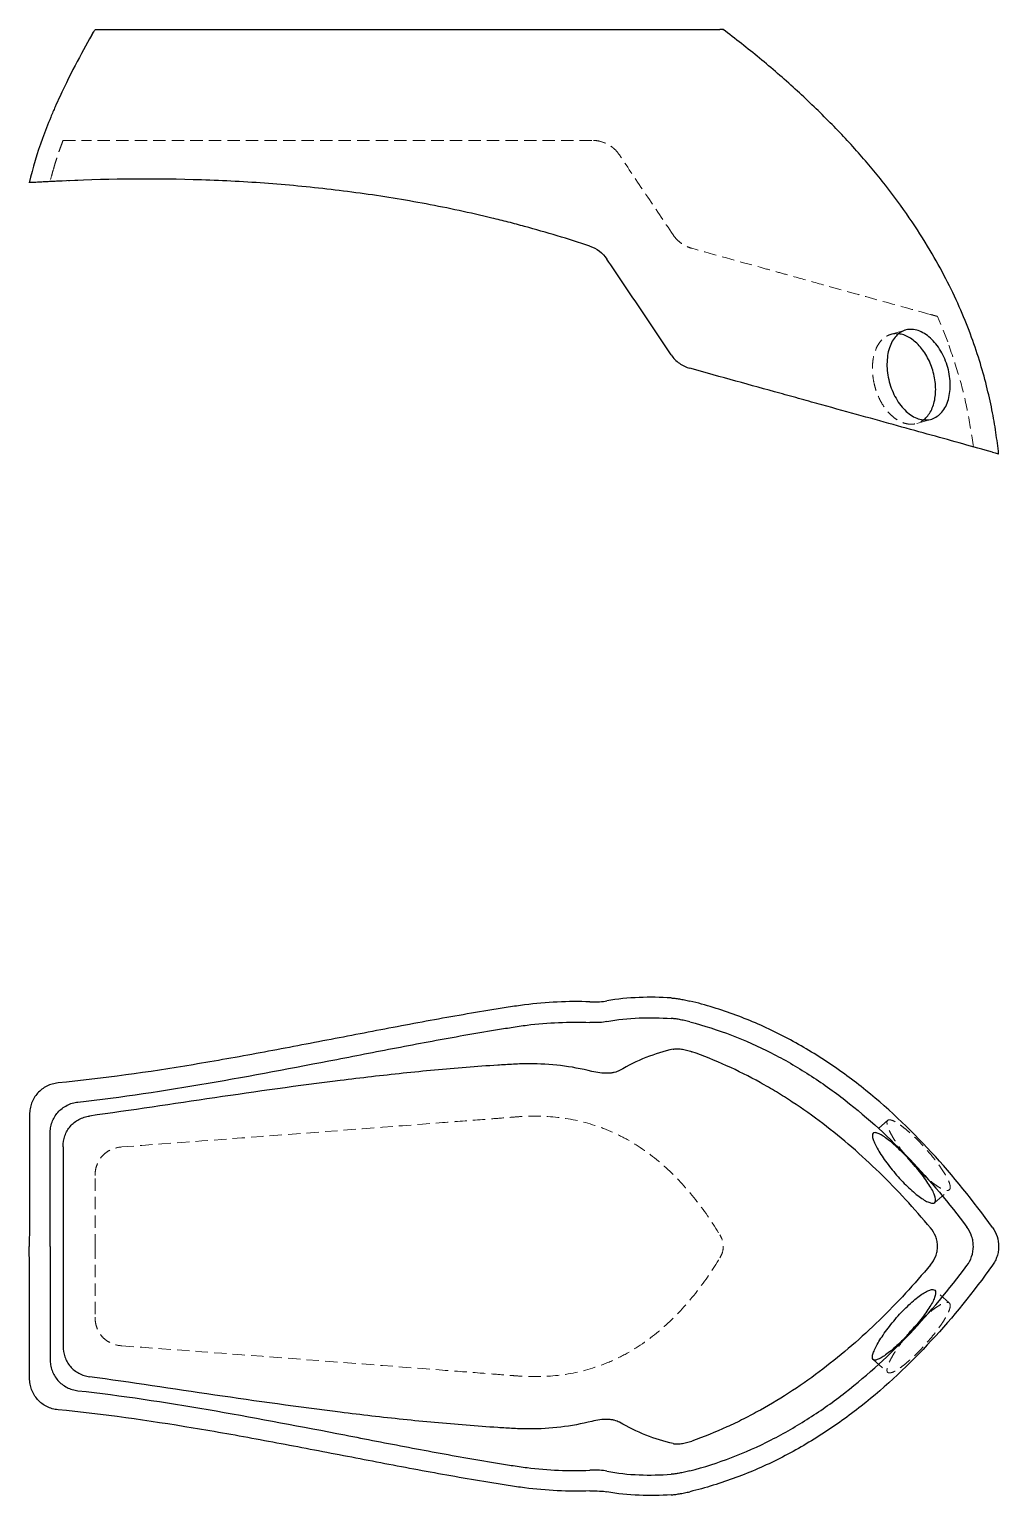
# Model space of a CAD drawing. Header units: millimetres. Extents: x 33 to 247, y 31 to 182.
# Drawn here: x 33.2 to 132.8, y 31.4 to 182.1 of the extents above; entities that cross this region are included whole.
import ezdxf

# ---------------------------------------------------------------- set-up
doc = ezdxf.new("R2010")
doc.units = ezdxf.units.MM
doc.linetypes.add('HIDDEN', pattern=[1.905, 1.27, -0.635])

msp = doc.modelspace()

# ---------------------------------------------------------------- linework, layer by layer
at = {"color": 7, "linetype": 'Continuous', "lineweight": 25}
for p, q in [((39.56, 181.47), (39.77, 181.85)), ((35.29, 57), (35.29, 68.59)), ((36.63, 67.25), (36.63, 46.75)), ((35.29, 57), (35.29, 45.41))]:
    msp.add_line(p, q, dxfattribs=at)
at = {"color": 7, "linetype": 'HIDDEN', "lineweight": 18}
for p, q in [((90.76, 159.83), (90.76, 159.83)), ((127.53, 150), (126.47, 152.6)), ((123.18, 151.19), (121.69, 150.75)), ((124.35, 141.6), (125.85, 142.03)), ((121.38, 69.96), (119.88, 68.63)), ((126.2, 61.5), (127.7, 62.82)), ((127.7, 51.18), (126.2, 52.5)), ((119.88, 45.37), (121.38, 44.04))]:
    msp.add_line(p, q, dxfattribs=at)
at = {"color": 7, "linetype": 'HIDDEN', "lineweight": 18, "flags": 128}
for points in [[(35.29, 166.46), (35.29, 166.46)], [(35.29, 166.46), (35.29, 166.46)], [(90.76, 159.83), (90.76, 159.83)], [(92.51, 158.5), (92.51, 158.5)], [(92.51, 158.5), (92.51, 158.5)], [(39.92, 57), (39.92, 61.07), (39.92, 64.27)], [(39.92, 57), (39.92, 52.93), (39.92, 49.73)]]:
    msp.add_lwpolyline(points, dxfattribs=at)
at = {"color": 7, "linetype": 'Continuous', "lineweight": 25}
for points, knots in [([(39.77, 181.84), (39.23, 180.92), (38.67, 179.92), (37.5, 177.71), (36.89, 176.5), (36.13, 174.84), (35.97, 174.5), (35.67, 173.8), (35.51, 173.44), (35.07, 172.36), (34.78, 171.63), (33.97, 169.39), (33.51, 167.87), (33.16, 166.34)], [0, 0, 0, 0, 0.25, 0.25, 0.5, 0.5, 0.5625, 0.5625, 0.625, 0.625, 0.75, 0.75, 1, 1, 1, 1]), ([(39.56, 181.47), (39.55, 181.46), (39.54, 181.44), (39.55, 181.45), (39.55, 181.45)], [0, 0, 0, 0, 0.578256, 1, 1, 1, 1]), ([(39.78, 181.86), (39.81, 181.9), (39.85, 181.98), (39.9, 182.06), (39.92, 182.1)], [0, 0, 0, 0, 0.531926, 1, 1, 1, 1]), ([(39.92, 182.1), (39.92, 182.1), (39.93, 182.1), (39.99, 182.1), (40.04, 182.1), (40.17, 182.1), (40.24, 182.1), (40.43, 182.1), (40.55, 182.1), (40.8, 182.1), (40.94, 182.1), (41.24, 182.1), (41.41, 182.1), (41.91, 182.1), (42.28, 182.1), (42.65, 182.1)], [0, 0, 0, 0, 0.125, 0.125, 0.25, 0.25, 0.375, 0.375, 0.5, 0.5, 0.625, 0.625, 0.75, 0.75, 1, 1, 1, 1]), ([(42.65, 182.1), (53.64, 182.1), (64.63, 182.1), (77, 182.1), (78.37, 182.1), (80.43, 182.1), (81.12, 182.1), (82.15, 182.1), (82.49, 182.1), (83.18, 182.1), (83.52, 182.1), (85.24, 182.1), (86.62, 182.1), (89.39, 182.1), (90.73, 182.1), (92.66, 182.1), (93.29, 182.1), (94.53, 182.1), (95.14, 182.1), (96.89, 182.1), (97.97, 182.1), (99.98, 182.1), (100.91, 182.1), (102.62, 182.1), (103.4, 182.1), (104.12, 182.1)], [0, 0, 0, 0, 0.5, 0.5, 0.5625, 0.5625, 0.59375, 0.59375, 0.609375, 0.609375, 0.625, 0.625, 0.6875, 0.6875, 0.75, 0.75, 0.78125, 0.78125, 0.8125, 0.8125, 0.875, 0.875, 0.9375, 0.9375, 1, 1, 1, 1]), ([(104.44, 182.1), (104.45, 182.1), (104.47, 182.1), (104.32, 182.1), (104.17, 182.1), (104.12, 182.1)], [0, 0, 0, 0, 0.232577, 0.79545, 1, 1, 1, 1]), ([(132.77, 138.46), (132.68, 139.19), (132.5, 140.71), (132.09, 143.05), (131.53, 145.52), (130.8, 148.13), (129.87, 150.84), (128.73, 153.65), (127.35, 156.53), (125.65, 159.59), (123.59, 162.82), (121.13, 166.17), (118.35, 169.49), (115.25, 172.79), (111.85, 176.03), (108.25, 179.16), (105.71, 181.14), (104.45, 182.11)], [0, 0, 0, 0, 0.04126, 0.085547, 0.132885, 0.183311, 0.236872, 0.293526, 0.353117, 0.415402, 0.489628, 0.567167, 0.648091, 0.732406, 0.82004, 0.91097, 1, 1, 1, 1]), ([(36.11, 166.5), (35.91, 166.49), (35.71, 166.48), (35.33, 166.46), (35.14, 166.45), (34.78, 166.43), (34.61, 166.42), (34.3, 166.41), (34.15, 166.4), (33.88, 166.38), (33.76, 166.38), (33.56, 166.37), (33.47, 166.36), (33.33, 166.35), (33.28, 166.35), (33.21, 166.35), (33.19, 166.35), (33.19, 166.35)], [0, 0, 0, 0, 0.125, 0.125, 0.25, 0.25, 0.375, 0.375, 0.5, 0.5, 0.625, 0.625, 0.75, 0.75, 0.875, 0.875, 1, 1, 1, 1]), ([(90.76, 159.83), (89.65, 160.2), (88.53, 160.55), (86.3, 161.22), (85.18, 161.54), (83.5, 162), (82.94, 162.15), (81.82, 162.44), (81.26, 162.58), (79.58, 162.98), (78.45, 163.24), (75.07, 163.96), (72.81, 164.39), (68.28, 165.12), (66.01, 165.43), (61.46, 165.95), (59.18, 166.16), (54.6, 166.48), (52.3, 166.59), (45.38, 166.78), (40.76, 166.73), (36.11, 166.5)], [0, 0, 0, 0, 0.0625, 0.0625, 0.125, 0.125, 0.15625, 0.15625, 0.1875, 0.1875, 0.25, 0.25, 0.375, 0.375, 0.5, 0.5, 0.625, 0.625, 0.75, 0.75, 1, 1, 1, 1]), ([(99.12, 148.65), (98.02, 150.3), (96.92, 151.94), (94.71, 155.22), (93.61, 156.86), (92.51, 158.5)], [0, 0, 0, 0, 0.5, 0.5, 1, 1, 1, 1]), ([(123.72, 151.27), (123.93, 151.27), (124.14, 151.24), (124.56, 151.13), (124.77, 151.04), (125.19, 150.81), (125.4, 150.67), (125.8, 150.34), (126, 150.14), (126.37, 149.72), (126.54, 149.49), (126.86, 148.98), (127.01, 148.71), (127.27, 148.16), (127.38, 147.87), (127.57, 147.27), (127.64, 146.97), (127.75, 146.36), (127.78, 146.05), (127.8, 145.45), (127.79, 145.16), (127.73, 144.59), (127.67, 144.32), (127.53, 143.81), (127.44, 143.57), (127.21, 143.13), (127.08, 142.94), (126.79, 142.6), (126.63, 142.45), (126.28, 142.21), (126.1, 142.11), (125.71, 141.99), (125.51, 141.96), (125.09, 141.95), (124.88, 141.98), (124.46, 142.09), (124.24, 142.17), (123.82, 142.4), (123.61, 142.54), (123.21, 142.88), (123.02, 143.07), (122.66, 143.5), (122.49, 143.73), (122.18, 144.24), (122.04, 144.51), (121.79, 145.07), (121.68, 145.36), (121.5, 145.96), (121.43, 146.26), (121.33, 146.88), (121.3, 147.18), (121.29, 147.78), (121.3, 148.08), (121.36, 148.64), (121.41, 148.91), (121.55, 149.42), (121.65, 149.66), (121.86, 150.1), (121.98, 150.29), (122.26, 150.63), (122.42, 150.78), (122.75, 151.02), (122.93, 151.11), (123.32, 151.23), (123.51, 151.26), (123.72, 151.27)], [0, 0, 0, 0, 0.03125, 0.03125, 0.0625, 0.0625, 0.09375, 0.09375, 0.125, 0.125, 0.15625, 0.15625, 0.1875, 0.1875, 0.21875, 0.21875, 0.25, 0.25, 0.28125, 0.28125, 0.3125, 0.3125, 0.34375, 0.34375, 0.375, 0.375, 0.40625, 0.40625, 0.4375, 0.4375, 0.46875, 0.46875, 0.5, 0.5, 0.53125, 0.53125, 0.5625, 0.5625, 0.59375, 0.59375, 0.625, 0.625, 0.65625, 0.65625, 0.6875, 0.6875, 0.71875, 0.71875, 0.75, 0.75, 0.78125, 0.78125, 0.8125, 0.8125, 0.84375, 0.84375, 0.875, 0.875, 0.90625, 0.90625, 0.9375, 0.9375, 0.96875, 0.96875, 1, 1, 1, 1]), ([(125.06, 141.97), (125.07, 141.98), (125.23, 142.07), (125.5, 142.38), (125.83, 142.88), (126.08, 143.49), (126.24, 144.17), (126.31, 144.91), (126.29, 145.68), (126.17, 146.48), (125.95, 147.25), (125.66, 148), (125.29, 148.69), (124.85, 149.32), (124.37, 149.85), (123.84, 150.29), (123.3, 150.6), (122.84, 150.77), (122.57, 150.79), (122.48, 150.8)], [0, 0, 0, 0, 0.0053698, 0.0686051, 0.1336741, 0.1969123, 0.2619851, 0.3252124, 0.3902741, 0.4534866, 0.5185319, 0.5817523, 0.646805, 0.7100462, 0.7751216, 0.8383569, 0.9034276, 0.9666364, 1, 1, 1, 1]), ([(99.12, 148.65), (99.24, 148.48), (99.36, 148.32), (99.64, 148.04), (99.8, 147.9), (100.13, 147.67), (100.3, 147.56), (100.66, 147.39), (100.85, 147.32), (101.04, 147.27)], [0, 0, 0, 0, 0.25, 0.25, 0.5, 0.5, 0.75, 0.75, 1, 1, 1, 1]), ([(132.14, 138.64), (130.18, 139.19), (128.09, 139.77), (123.61, 141.01), (121.23, 141.67), (117.35, 142.75), (116, 143.12), (113.9, 143.7), (113.18, 143.9), (111.75, 144.3), (111.02, 144.5), (108.81, 145.11), (107.31, 145.53), (104.23, 146.38), (102.65, 146.82), (101.04, 147.27)], [0, 0, 0, 0, 0.25, 0.25, 0.5, 0.5, 0.625, 0.625, 0.6875, 0.6875, 0.75, 0.75, 0.875, 0.875, 1, 1, 1, 1]), ([(132.14, 138.64), (132.33, 138.59), (132.69, 138.49), (132.73, 138.48), (132.75, 138.47)], [0, 0, 0, 0, 0.529394, 1, 1, 1, 1]), ([(90.76, 82.14), (89.65, 82.18), (88.53, 82.17), (86.3, 82.07), (85.18, 81.97), (83.5, 81.75), (82.94, 81.67), (81.82, 81.49), (81.26, 81.41), (79.58, 81.13), (78.45, 80.94), (75.07, 80.35), (72.81, 79.93), (68.28, 79.07), (66.01, 78.63), (61.46, 77.76), (59.18, 77.32), (54.6, 76.47), (52.3, 76.06), (45.38, 74.91), (40.76, 74.25), (36.11, 73.8)], [0, 0, 0, 0, 0.0625, 0.0625, 0.125, 0.125, 0.15625, 0.15625, 0.1875, 0.1875, 0.25, 0.25, 0.375, 0.375, 0.5, 0.5, 0.625, 0.625, 0.75, 0.75, 1, 1, 1, 1]), ([(99.12, 82.54), (98.02, 82.61), (96.92, 82.63), (94.71, 82.54), (93.61, 82.44), (92.51, 82.23)], [0, 0, 0, 0, 0.5, 0.5, 1, 1, 1, 1]), ([(99.12, 82.54), (99.24, 82.53), (99.36, 82.52), (99.64, 82.49), (99.8, 82.46), (100.13, 82.41), (100.3, 82.38), (100.66, 82.3), (100.85, 82.26), (101.04, 82.22)], [0, 0, 0, 0, 0.25, 0.25, 0.5, 0.5, 0.75, 0.75, 1, 1, 1, 1]), ([(132.14, 58.94), (130.18, 61.67), (128.09, 64.26), (123.61, 69.11), (121.23, 71.38), (117.35, 74.44), (116, 75.41), (113.9, 76.76), (113.18, 77.2), (111.75, 78.03), (111.02, 78.42), (108.81, 79.54), (107.31, 80.2), (104.23, 81.34), (102.65, 81.83), (101.04, 82.22)], [0, 0, 0, 0, 0.25, 0.25, 0.5, 0.5, 0.625, 0.625, 0.6875, 0.6875, 0.75, 0.75, 0.875, 0.875, 1, 1, 1, 1]), ([(38.16, 71.84), (42.64, 72.33), (47.09, 73.01), (55.96, 74.54), (60.36, 75.38), (66.94, 76.65), (69.12, 77.08), (73.48, 77.91), (75.66, 78.32), (78.91, 78.89), (79.99, 79.08), (81.61, 79.34), (82.15, 79.43), (83.23, 79.59), (83.77, 79.68), (85.38, 79.88), (86.47, 79.97), (88.62, 80.06), (89.69, 80.06), (90.76, 80.02)], [0, 0, 0, 0, 0.25, 0.25, 0.5, 0.5, 0.625, 0.625, 0.75, 0.75, 0.8125, 0.8125, 0.84375, 0.84375, 0.875, 0.875, 0.9375, 0.9375, 1, 1, 1, 1]), ([(92.51, 80.11), (92.3, 80.06), (92.05, 80.03), (91.45, 80.01), (91.12, 80.01), (90.76, 80.02)], [0, 0, 0, 0, 0.5, 0.5, 1, 1, 1, 1]), ([(92.51, 80.11), (93.61, 80.33), (94.71, 80.44), (96.92, 80.53), (98.02, 80.5), (99.12, 80.43)], [0, 0, 0, 0, 0.5, 0.5, 1, 1, 1, 1]), ([(101.04, 80.08), (100.85, 80.13), (100.66, 80.17), (100.3, 80.25), (100.13, 80.29), (99.8, 80.35), (99.65, 80.37), (99.37, 80.41), (99.24, 80.42), (99.12, 80.43)], [0, 0, 0, 0, 0.25, 0.25, 0.5, 0.5, 0.75, 0.75, 1, 1, 1, 1]), ([(101.04, 80.08), (103.96, 79.32), (106.74, 78.25), (110.73, 76.21), (112.04, 75.46), (113.94, 74.23), (114.57, 73.81), (115.81, 72.93), (116.41, 72.48), (119.38, 70.17), (121.59, 68.13), (125.74, 63.76), (127.68, 61.43), (129.51, 58.98)], [0, 0, 0, 0, 0.25, 0.25, 0.375, 0.375, 0.4375, 0.4375, 0.5, 0.5, 0.75, 0.75, 1, 1, 1, 1]), ([(99.32, 77.27), (98.38, 77.06), (97.45, 76.77), (95.61, 76.04), (94.7, 75.59), (93.8, 75.08)], [0, 0, 0, 0, 0.5, 0.5, 1, 1, 1, 1]), ([(99.32, 77.27), (99.43, 77.3), (99.56, 77.31), (99.84, 77.31), (100, 77.3), (100.33, 77.26), (100.5, 77.22), (100.86, 77.13), (101.05, 77.07), (101.23, 77.01)], [0, 0, 0, 0, 0.25, 0.25, 0.5, 0.5, 0.75, 0.75, 1, 1, 1, 1]), ([(125.77, 58.89), (124.1, 60.89), (122.35, 62.8), (118.67, 66.38), (116.74, 68.07), (113.69, 70.39), (112.64, 71.13), (111.03, 72.19), (110.49, 72.54), (109.39, 73.2), (108.83, 73.53), (106, 75.09), (103.66, 76.16), (101.23, 77.01)], [0, 0, 0, 0, 0.25, 0.25, 0.5, 0.5, 0.625, 0.625, 0.6875, 0.6875, 0.75, 0.75, 1, 1, 1, 1]), ([(90.98, 74.99), (88.83, 75.52), (86.68, 75.78), (84.26, 75.77), (83.99, 75.77), (83.45, 75.75), (83.18, 75.74), (82.37, 75.69), (81.83, 75.66), (80.21, 75.56), (79.13, 75.48), (75.88, 75.22), (73.72, 75.02), (69.41, 74.56), (67.26, 74.32), (60.8, 73.52), (56.51, 72.91), (47.93, 71.64), (43.64, 70.99), (39.34, 70.4)], [0, 0, 0, 0, 0.125, 0.125, 0.140625, 0.140625, 0.15625, 0.15625, 0.1875, 0.1875, 0.25, 0.25, 0.375, 0.375, 0.5, 0.5, 0.75, 0.75, 1, 1, 1, 1]), ([(93.8, 75.08), (93.65, 75), (93.47, 74.93), (93.17, 74.85), (93.06, 74.83), (92.83, 74.81), (92.71, 74.8), (92.34, 74.79), (92.07, 74.8), (91.53, 74.87), (91.25, 74.92), (90.98, 74.99)], [0, 0, 0, 0, 0.25, 0.25, 0.375, 0.375, 0.5, 0.5, 0.75, 0.75, 1, 1, 1, 1]), ([(36.11, 73.8), (35.91, 73.78), (35.71, 73.74), (35.33, 73.63), (35.14, 73.56), (34.78, 73.38), (34.61, 73.28), (34.3, 73.04), (34.15, 72.9), (33.88, 72.6), (33.76, 72.44), (33.56, 72.1), (33.47, 71.91), (33.33, 71.54), (33.28, 71.35), (33.21, 70.95), (33.19, 70.75), (33.19, 70.55)], [0, 0, 0, 0, 0.125, 0.125, 0.25, 0.25, 0.375, 0.375, 0.5, 0.5, 0.625, 0.625, 0.75, 0.75, 0.875, 0.875, 1, 1, 1, 1]), ([(35.29, 68.59), (35.29, 68.79), (35.31, 68.99), (35.38, 69.38), (35.43, 69.57), (35.56, 69.95), (35.65, 70.12), (35.85, 70.46), (35.97, 70.63), (36.23, 70.92), (36.37, 71.06), (36.69, 71.3), (36.86, 71.41), (37.21, 71.59), (37.39, 71.66), (37.77, 71.78), (37.97, 71.82), (38.16, 71.84)], [0, 0, 0, 0, 0.125, 0.125, 0.25, 0.25, 0.375, 0.375, 0.5, 0.5, 0.625, 0.625, 0.75, 0.75, 0.875, 0.875, 1, 1, 1, 1]), ([(33.19, 70.55), (33.19, 68.29), (33.18, 66.03), (33.18, 63.77), (33.18, 62.64), (33.17, 61.52), (33.17, 60.39), (33.17, 59.26), (33.16, 58.13), (33.16, 57)], [0, 0, 0, 0, 0.00677346, 0.00677346, 0.00677346, 0.01016019, 0.01016019, 0.01016019, 0.01354692, 0.01354692, 0.01354692, 0.01354692]), ([(36.63, 67.25), (36.63, 67.63), (36.69, 68), (36.94, 68.73), (37.13, 69.06), (37.5, 69.49), (37.64, 69.62), (37.93, 69.86), (38.09, 69.96), (38.43, 70.14), (38.6, 70.22), (38.97, 70.33), (39.15, 70.38), (39.34, 70.4)], [0, 0, 0, 0, 0.25, 0.25, 0.5, 0.5, 0.625, 0.625, 0.75, 0.75, 0.875, 0.875, 1, 1, 1, 1]), ([(119.87, 68.63), (119.92, 68.67), (119.98, 68.69), (120.15, 68.69), (120.26, 68.66), (120.5, 68.56), (120.64, 68.49), (120.94, 68.31), (121.11, 68.19), (121.47, 67.93), (121.66, 67.78), (122.05, 67.44), (122.26, 67.25), (122.68, 66.86), (122.89, 66.65), (123.32, 66.21), (123.53, 65.98), (123.95, 65.52), (124.16, 65.28), (124.55, 64.81), (124.73, 64.58), (125.08, 64.11), (125.25, 63.88), (125.54, 63.45), (125.68, 63.24), (125.91, 62.85), (126.01, 62.67), (126.16, 62.34), (126.22, 62.18), (126.29, 61.92), (126.3, 61.81), (126.29, 61.63), (126.26, 61.56), (126.16, 61.46), (126.09, 61.44), (125.92, 61.43), (125.81, 61.45), (125.55, 61.54), (125.41, 61.6), (125.09, 61.78), (124.92, 61.89), (124.56, 62.15), (124.36, 62.3), (123.96, 62.63), (123.76, 62.82), (123.34, 63.21), (123.12, 63.42), (122.7, 63.86), (122.49, 64.09), (122.08, 64.56), (121.88, 64.8), (121.5, 65.28), (121.31, 65.52), (120.97, 66), (120.82, 66.23), (120.53, 66.67), (120.4, 66.88), (120.18, 67.28), (120.09, 67.47), (119.94, 67.81), (119.88, 67.96), (119.81, 68.22), (119.79, 68.33), (119.8, 68.51), (119.83, 68.58), (119.87, 68.63)], [0, 0, 0, 0, 0.03125, 0.03125, 0.0625, 0.0625, 0.09375, 0.09375, 0.125, 0.125, 0.15625, 0.15625, 0.1875, 0.1875, 0.21875, 0.21875, 0.25, 0.25, 0.28125, 0.28125, 0.3125, 0.3125, 0.34375, 0.34375, 0.375, 0.375, 0.40625, 0.40625, 0.4375, 0.4375, 0.46875, 0.46875, 0.5, 0.5, 0.53125, 0.53125, 0.5625, 0.5625, 0.59375, 0.59375, 0.625, 0.625, 0.65625, 0.65625, 0.6875, 0.6875, 0.71875, 0.71875, 0.75, 0.75, 0.78125, 0.78125, 0.8125, 0.8125, 0.84375, 0.84375, 0.875, 0.875, 0.90625, 0.90625, 0.9375, 0.9375, 0.96875, 0.96875, 1, 1, 1, 1]), ([(123.36, 66.16), (123.48, 66.01), (123.76, 65.67), (124.12, 65.27), (124.35, 65.04), (124.4, 64.99)], [0, 0, 0, 0, 0.361651, 0.863119, 1, 1, 1, 1]), ([(125.77, 55.11), (125.99, 55.37), (126.17, 55.66), (126.36, 56.15), (126.4, 56.31), (126.47, 56.65), (126.49, 56.82), (126.49, 57.17), (126.47, 57.34), (126.4, 57.68), (126.36, 57.85), (126.17, 58.33), (125.99, 58.63), (125.77, 58.89)], [0, 0, 0, 0, 0.25, 0.25, 0.375, 0.375, 0.5, 0.5, 0.625, 0.625, 0.75, 0.75, 1, 1, 1, 1]), ([(129.51, 55.02), (129.72, 55.3), (129.88, 55.61), (130.11, 56.29), (130.17, 56.64), (130.17, 57.18), (130.15, 57.35), (130.1, 57.7), (130.05, 57.88), (129.88, 58.38), (129.72, 58.7), (129.51, 58.98)], [0, 0, 0, 0, 0.25, 0.25, 0.5, 0.5, 0.625, 0.625, 0.75, 0.75, 1, 1, 1, 1]), ([(132.14, 58.94), (132.34, 58.66), (132.5, 58.35), (132.71, 57.69), (132.77, 57.35), (132.77, 56.83), (132.76, 56.65), (132.7, 56.31), (132.66, 56.15), (132.55, 55.82), (132.49, 55.66), (132.33, 55.35), (132.24, 55.2), (132.14, 55.06)], [0, 0, 0, 0, 0.25, 0.25, 0.5, 0.5, 0.625, 0.625, 0.75, 0.75, 0.875, 0.875, 1, 1, 1, 1]), ([(33.19, 43.45), (33.19, 45.71), (33.18, 47.97), (33.18, 50.23), (33.18, 51.36), (33.17, 52.48), (33.17, 53.61), (33.17, 54.74), (33.16, 55.87), (33.16, 57)], [0, 0, 0, 0, 0.00677346, 0.00677346, 0.00677346, 0.01016019, 0.01016019, 0.01016019, 0.01354692, 0.01354692, 0.01354692, 0.01354692]), ([(132.14, 55.06), (130.18, 52.33), (128.09, 49.74), (123.61, 44.89), (121.23, 42.62), (117.35, 39.56), (116, 38.59), (113.9, 37.24), (113.18, 36.8), (111.75, 35.97), (111.02, 35.58), (108.81, 34.46), (107.31, 33.8), (104.23, 32.66), (102.65, 32.17), (101.04, 31.78)], [0, 0, 0, 0, 0.25, 0.25, 0.5, 0.5, 0.625, 0.625, 0.6875, 0.6875, 0.75, 0.75, 0.875, 0.875, 1, 1, 1, 1]), ([(101.04, 33.92), (103.96, 34.68), (106.74, 35.75), (110.73, 37.79), (112.04, 38.54), (113.94, 39.77), (114.57, 40.19), (115.81, 41.07), (116.41, 41.52), (119.38, 43.83), (121.59, 45.87), (125.74, 50.24), (127.68, 52.57), (129.51, 55.02)], [0, 0, 0, 0, 0.25, 0.25, 0.375, 0.375, 0.4375, 0.4375, 0.5, 0.5, 0.75, 0.75, 1, 1, 1, 1]), ([(125.77, 55.11), (124.1, 53.1), (122.35, 51.2), (118.67, 47.62), (116.74, 45.94), (112.68, 42.84), (110.55, 41.43), (107.72, 39.86), (107.15, 39.56), (105.99, 38.97), (105.41, 38.7), (103.65, 37.9), (102.45, 37.42), (101.23, 36.99)], [0, 0, 0, 0, 0.25, 0.25, 0.5, 0.5, 0.75, 0.75, 0.8125, 0.8125, 0.875, 0.875, 1, 1, 1, 1]), ([(119.87, 45.37), (119.92, 45.33), (119.98, 45.31), (120.15, 45.31), (120.26, 45.34), (120.5, 45.44), (120.64, 45.51), (120.94, 45.69), (121.11, 45.81), (121.47, 46.07), (121.66, 46.22), (122.05, 46.56), (122.26, 46.75), (122.68, 47.14), (122.89, 47.35), (123.32, 47.79), (123.53, 48.02), (123.95, 48.48), (124.16, 48.72), (124.55, 49.19), (124.73, 49.42), (125.08, 49.89), (125.25, 50.12), (125.54, 50.55), (125.68, 50.76), (125.91, 51.15), (126.01, 51.33), (126.16, 51.66), (126.22, 51.82), (126.29, 52.08), (126.3, 52.19), (126.29, 52.37), (126.26, 52.44), (126.16, 52.54), (126.09, 52.56), (125.92, 52.57), (125.81, 52.55), (125.55, 52.46), (125.41, 52.4), (125.09, 52.22), (124.92, 52.11), (124.56, 51.85), (124.36, 51.7), (123.96, 51.37), (123.76, 51.18), (123.34, 50.79), (123.12, 50.58), (122.7, 50.14), (122.49, 49.91), (122.08, 49.44), (121.88, 49.2), (121.5, 48.72), (121.31, 48.48), (120.97, 48), (120.82, 47.77), (120.53, 47.33), (120.4, 47.12), (120.18, 46.72), (120.09, 46.53), (119.94, 46.19), (119.88, 46.04), (119.81, 45.78), (119.79, 45.67), (119.8, 45.49), (119.83, 45.42), (119.87, 45.37)], [0, 0, 0, 0, 0.03125, 0.03125, 0.0625, 0.0625, 0.09375, 0.09375, 0.125, 0.125, 0.15625, 0.15625, 0.1875, 0.1875, 0.21875, 0.21875, 0.25, 0.25, 0.28125, 0.28125, 0.3125, 0.3125, 0.34375, 0.34375, 0.375, 0.375, 0.40625, 0.40625, 0.4375, 0.4375, 0.46875, 0.46875, 0.5, 0.5, 0.53125, 0.53125, 0.5625, 0.5625, 0.59375, 0.59375, 0.625, 0.625, 0.65625, 0.65625, 0.6875, 0.6875, 0.71875, 0.71875, 0.75, 0.75, 0.78125, 0.78125, 0.8125, 0.8125, 0.84375, 0.84375, 0.875, 0.875, 0.90625, 0.90625, 0.9375, 0.9375, 0.96875, 0.96875, 1, 1, 1, 1]), ([(123.36, 47.84), (123.48, 47.99), (123.76, 48.33), (124.12, 48.73), (124.35, 48.96), (124.4, 49.01)], [0, 0, 0, 0, 0.361651, 0.863119, 1, 1, 1, 1]), ([(36.63, 46.75), (36.63, 46.37), (36.69, 46), (36.94, 45.27), (37.13, 44.94), (37.5, 44.51), (37.64, 44.38), (37.93, 44.14), (38.09, 44.04), (38.43, 43.86), (38.6, 43.78), (38.97, 43.67), (39.15, 43.62), (39.34, 43.6)], [0, 0, 0, 0, 0.25, 0.25, 0.5, 0.5, 0.625, 0.625, 0.75, 0.75, 0.875, 0.875, 1, 1, 1, 1]), ([(35.29, 45.41), (35.29, 45.21), (35.31, 45.01), (35.38, 44.62), (35.43, 44.43), (35.56, 44.05), (35.65, 43.88), (35.85, 43.54), (35.97, 43.37), (36.23, 43.08), (36.37, 42.94), (36.69, 42.7), (36.86, 42.59), (37.21, 42.41), (37.39, 42.34), (37.77, 42.22), (37.97, 42.18), (38.16, 42.16)], [0, 0, 0, 0, 0.125, 0.125, 0.25, 0.25, 0.375, 0.375, 0.5, 0.5, 0.625, 0.625, 0.75, 0.75, 0.875, 0.875, 1, 1, 1, 1]), ([(36.11, 40.2), (35.91, 40.22), (35.71, 40.26), (35.33, 40.37), (35.14, 40.44), (34.78, 40.62), (34.61, 40.72), (34.3, 40.96), (34.15, 41.1), (33.88, 41.4), (33.76, 41.56), (33.56, 41.9), (33.47, 42.09), (33.33, 42.46), (33.28, 42.65), (33.21, 43.05), (33.19, 43.25), (33.19, 43.45)], [0, 0, 0, 0, 0.125, 0.125, 0.25, 0.25, 0.375, 0.375, 0.5, 0.5, 0.625, 0.625, 0.75, 0.75, 0.875, 0.875, 1, 1, 1, 1]), ([(90.98, 39.01), (88.84, 38.49), (86.7, 38.22), (84.27, 38.23), (84, 38.23), (83.46, 38.25), (83.19, 38.26), (82.38, 38.31), (81.84, 38.34), (80.22, 38.44), (79.14, 38.52), (75.89, 38.78), (73.73, 38.98), (69.42, 39.43), (67.27, 39.68), (60.81, 40.48), (56.51, 41.09), (47.93, 42.35), (43.64, 43.01), (39.34, 43.6)], [0, 0, 0, 0, 0.125, 0.125, 0.140625, 0.140625, 0.15625, 0.15625, 0.1875, 0.1875, 0.25, 0.25, 0.375, 0.375, 0.5, 0.5, 0.75, 0.75, 1, 1, 1, 1]), ([(38.16, 42.16), (42.64, 41.67), (47.09, 40.99), (55.96, 39.46), (60.36, 38.62), (66.94, 37.35), (69.12, 36.92), (73.48, 36.09), (75.66, 35.68), (78.91, 35.11), (79.99, 34.92), (81.61, 34.66), (82.15, 34.57), (83.23, 34.41), (83.77, 34.32), (85.38, 34.12), (86.47, 34.03), (88.62, 33.94), (89.69, 33.94), (90.76, 33.98)], [0, 0, 0, 0, 0.25, 0.25, 0.5, 0.5, 0.625, 0.625, 0.75, 0.75, 0.8125, 0.8125, 0.84375, 0.84375, 0.875, 0.875, 0.9375, 0.9375, 1, 1, 1, 1]), ([(90.76, 31.86), (89.65, 31.82), (88.53, 31.83), (86.3, 31.93), (85.18, 32.03), (83.5, 32.25), (82.94, 32.33), (81.82, 32.51), (81.26, 32.59), (79.58, 32.87), (78.45, 33.06), (75.07, 33.65), (72.81, 34.07), (68.28, 34.93), (66.01, 35.37), (61.46, 36.24), (59.18, 36.68), (54.6, 37.53), (52.3, 37.94), (45.38, 39.09), (40.76, 39.75), (36.11, 40.2)], [0, 0, 0, 0, 0.0625, 0.0625, 0.125, 0.125, 0.15625, 0.15625, 0.1875, 0.1875, 0.25, 0.25, 0.375, 0.375, 0.5, 0.5, 0.625, 0.625, 0.75, 0.75, 1, 1, 1, 1]), ([(93.8, 38.92), (93.65, 39), (93.47, 39.07), (93.17, 39.15), (93.06, 39.17), (92.83, 39.19), (92.71, 39.2), (92.34, 39.21), (92.07, 39.2), (91.53, 39.13), (91.25, 39.08), (90.98, 39.01)], [0, 0, 0, 0, 0.25, 0.25, 0.375, 0.375, 0.5, 0.5, 0.75, 0.75, 1, 1, 1, 1]), ([(99.32, 36.73), (98.38, 36.94), (97.45, 37.23), (95.61, 37.96), (94.7, 38.41), (93.8, 38.92)], [0, 0, 0, 0, 0.5, 0.5, 1, 1, 1, 1]), ([(99.32, 36.73), (99.43, 36.7), (99.56, 36.69), (99.84, 36.69), (100, 36.7), (100.33, 36.74), (100.5, 36.78), (100.86, 36.87), (101.05, 36.93), (101.23, 36.99)], [0, 0, 0, 0, 0.25, 0.25, 0.5, 0.5, 0.75, 0.75, 1, 1, 1, 1]), ([(92.51, 33.89), (92.3, 33.94), (92.05, 33.97), (91.45, 33.99), (91.12, 33.99), (90.76, 33.98)], [0, 0, 0, 0, 0.5, 0.5, 1, 1, 1, 1]), ([(92.51, 33.89), (93.61, 33.67), (94.71, 33.56), (96.92, 33.47), (98.02, 33.5), (99.12, 33.57)], [0, 0, 0, 0, 0.5, 0.5, 1, 1, 1, 1]), ([(101.04, 33.92), (100.85, 33.87), (100.66, 33.83), (100.3, 33.75), (100.13, 33.71), (99.8, 33.65), (99.65, 33.63), (99.37, 33.59), (99.24, 33.58), (99.12, 33.57)], [0, 0, 0, 0, 0.25, 0.25, 0.5, 0.5, 0.75, 0.75, 1, 1, 1, 1]), ([(99.12, 31.46), (98.02, 31.39), (96.92, 31.37), (94.71, 31.46), (93.61, 31.56), (92.51, 31.77)], [0, 0, 0, 0, 0.5, 0.5, 1, 1, 1, 1]), ([(99.12, 31.46), (99.24, 31.47), (99.36, 31.48), (99.64, 31.51), (99.8, 31.54), (100.13, 31.59), (100.3, 31.62), (100.66, 31.7), (100.85, 31.74), (101.04, 31.78)], [0, 0, 0, 0, 0.25, 0.25, 0.5, 0.5, 0.75, 0.75, 1, 1, 1, 1])]:
    msp.add_open_spline(points, degree=3, knots=knots, dxfattribs=at)
at = {"color": 7, "linetype": 'HIDDEN', "lineweight": 18}
for points, knots in [([(39.55, 181.46), (39.57, 181.49), (39.59, 181.53), (39.66, 181.66), (39.7, 181.72)], [0, 0, 0, 0, 0.481176, 1, 1, 1, 1]), ([(36.63, 170.7), (36.56, 170.52), (36.42, 170.14), (36.22, 169.58), (36.03, 169.02), (35.85, 168.47), (35.74, 168.09), (35.69, 167.91)], [0, 0, 0, 0, 0.203409, 0.405209, 0.605304, 0.803599, 1, 1, 1, 1]), ([(36.63, 170.7), (36.63, 170.7), (36.69, 170.7), (36.94, 170.7), (37.13, 170.7), (37.5, 170.7), (37.64, 170.7), (37.93, 170.7), (38.09, 170.7), (38.43, 170.7), (38.6, 170.7), (38.97, 170.7), (39.15, 170.7), (39.34, 170.7)], [0, 0, 0, 0, 0.25, 0.25, 0.5, 0.5, 0.625, 0.625, 0.75, 0.75, 0.875, 0.875, 1, 1, 1, 1]), ([(90.98, 170.7), (88.83, 170.7), (86.68, 170.7), (84.26, 170.7), (83.99, 170.7), (83.45, 170.7), (83.18, 170.7), (82.37, 170.7), (81.83, 170.7), (80.21, 170.7), (79.13, 170.7), (75.88, 170.7), (73.72, 170.7), (69.41, 170.7), (67.26, 170.7), (60.8, 170.7), (56.51, 170.7), (47.93, 170.7), (43.64, 170.7), (39.34, 170.7)], [0, 0, 0, 0, 0.125, 0.125, 0.140625, 0.140625, 0.15625, 0.15625, 0.1875, 0.1875, 0.25, 0.25, 0.375, 0.375, 0.5, 0.5, 0.75, 0.75, 1, 1, 1, 1]), ([(93.8, 169.2), (93.65, 169.42), (93.47, 169.63), (93.17, 169.91), (93.06, 170), (92.83, 170.16), (92.71, 170.23), (92.34, 170.43), (92.07, 170.53), (91.53, 170.67), (91.25, 170.7), (90.98, 170.7)], [0, 0, 0, 0, 0.25, 0.25, 0.375, 0.375, 0.5, 0.5, 0.75, 0.75, 1, 1, 1, 1]), ([(99.32, 160.98), (98.38, 162.38), (97.45, 163.76), (95.61, 166.5), (94.7, 167.85), (93.8, 169.2)], [0, 0, 0, 0, 0.5, 0.5, 1, 1, 1, 1]), ([(35.69, 167.91), (35.62, 167.67), (35.48, 167.19), (35.35, 166.7), (35.29, 166.46)], [0, 0, 0, 0, 0.502778, 1, 1, 1, 1]), ([(35.29, 166.46), (35.29, 166.46), (35.31, 166.46), (35.38, 166.47), (35.43, 166.47), (35.56, 166.48), (35.65, 166.48), (35.85, 166.49), (35.97, 166.5), (36.23, 166.51), (36.37, 166.51), (36.69, 166.53), (36.86, 166.54), (37.21, 166.55), (37.39, 166.56), (37.77, 166.57), (37.97, 166.58), (38.16, 166.59)], [0, 0, 0, 0, 0.125, 0.125, 0.25, 0.25, 0.375, 0.375, 0.5, 0.5, 0.625, 0.625, 0.75, 0.75, 0.875, 0.875, 1, 1, 1, 1]), ([(99.32, 160.98), (99.43, 160.81), (99.56, 160.65), (99.84, 160.36), (100, 160.23), (100.33, 159.99), (100.5, 159.89), (100.86, 159.72), (101.05, 159.65), (101.23, 159.6)], [0, 0, 0, 0, 0.25, 0.25, 0.5, 0.5, 0.75, 0.75, 1, 1, 1, 1]), ([(125.77, 152.79), (124.1, 153.26), (122.35, 153.74), (118.67, 154.76), (116.74, 155.3), (113.69, 156.14), (112.64, 156.43), (111.03, 156.88), (110.49, 157.03), (109.39, 157.34), (108.83, 157.49), (106, 158.28), (103.66, 158.92), (101.23, 159.6)], [0, 0, 0, 0, 0.25, 0.25, 0.5, 0.5, 0.625, 0.625, 0.6875, 0.6875, 0.75, 0.75, 1, 1, 1, 1]), ([(126.48, 152.6), (126.45, 152.6), (126.41, 152.62), (126.09, 152.71), (125.84, 152.78), (125.77, 152.79)], [0, 0, 0, 0, 0.407389, 0.84541, 1, 1, 1, 1]), ([(122.48, 150.8), (122.39, 150.81), (122.13, 150.85), (121.7, 150.78), (121.23, 150.58), (120.8, 150.25), (120.44, 149.81), (120.15, 149.26), (119.94, 148.63), (119.82, 147.92), (119.77, 147.12), (119.84, 146.54), (119.87, 146.23)], [0, 0, 0, 0, 0.05099, 0.152732, 0.257422, 0.359207, 0.463943, 0.565732, 0.670474, 0.772226, 0.876928, 1, 1, 1, 1]), ([(130.17, 139.18), (129.99, 140.41), (129.62, 142.86), (128.74, 146.48), (127.93, 148.83), (127.53, 150)], [0, 0, 0, 0, 0.333162, 0.666668, 1, 1, 1, 1]), ([(119.87, 146.23), (119.87, 146.21), (119.92, 145.94), (120.03, 145.4), (120.28, 144.64), (120.61, 143.91), (121.01, 143.26), (121.47, 142.68), (121.97, 142.21), (122.51, 141.85), (123.05, 141.61), (123.61, 141.5), (124.14, 141.53), (124.63, 141.67), (124.92, 141.87), (125.06, 141.97)], [0, 0, 0, 0, 0.004944, 0.087262, 0.171968, 0.254286, 0.338991, 0.421304, 0.506004, 0.588307, 0.672998, 0.7553, 0.839989, 0.922296, 1, 1, 1, 1]), ([(42.65, 67.22), (53.64, 68.04), (64.63, 68.87), (77, 69.83), (78.37, 69.93), (80.43, 70.09), (81.12, 70.15), (82.15, 70.23), (82.49, 70.26), (83.18, 70.31), (83.52, 70.34), (85.24, 70.43), (86.62, 70.39), (89.39, 70), (90.73, 69.66), (92.66, 68.93), (93.29, 68.66), (94.53, 68.03), (95.14, 67.68), (96.89, 66.54), (97.97, 65.68), (99.98, 63.77), (100.91, 62.72), (102.62, 60.53), (103.4, 59.37), (104.12, 58.18)], [0, 0, 0, 0, 0.5, 0.5, 0.5625, 0.5625, 0.59375, 0.59375, 0.609375, 0.609375, 0.625, 0.625, 0.6875, 0.6875, 0.75, 0.75, 0.78125, 0.78125, 0.8125, 0.8125, 0.875, 0.875, 0.9375, 0.9375, 1, 1, 1, 1]), ([(124.4, 64.99), (124.53, 64.85), (124.85, 64.52), (125.34, 64.06), (125.86, 63.62), (126.35, 63.26), (126.78, 62.99), (127.16, 62.82), (127.45, 62.74), (127.66, 62.77), (127.78, 62.9), (127.81, 63.13), (127.74, 63.44), (127.58, 63.85), (127.33, 64.31), (127, 64.84), (126.6, 65.41), (126.14, 66.02), (125.64, 66.62), (125.1, 67.23), (124.56, 67.81), (124, 68.35), (123.47, 68.84), (122.97, 69.25), (122.51, 69.59), (122.11, 69.84), (121.78, 69.98), (121.53, 70.03), (121.36, 69.97), (121.28, 69.82), (121.3, 69.56), (121.4, 69.21), (121.58, 68.78), (121.86, 68.27), (122.2, 67.72), (122.61, 67.12), (123, 66.59), (123.27, 66.27), (123.36, 66.16)], [0, 0, 0, 0, 0.021114, 0.049041, 0.077779, 0.105706, 0.134444, 0.162382, 0.19113, 0.21907, 0.247821, 0.275753, 0.304496, 0.332425, 0.361163, 0.389098, 0.417843, 0.445782, 0.474532, 0.50247, 0.531219, 0.559154, 0.587899, 0.615833, 0.644577, 0.672511, 0.701256, 0.729083, 0.757711, 0.785643, 0.814385, 0.842317, 0.871059, 0.898987, 0.927725, 0.955659, 0.984402, 1, 1, 1, 1]), ([(39.92, 64.27), (39.92, 64.46), (39.93, 64.65), (39.99, 65.01), (40.04, 65.19), (40.17, 65.54), (40.24, 65.71), (40.43, 66.03), (40.55, 66.18), (40.8, 66.45), (40.94, 66.57), (41.24, 66.78), (41.41, 66.88), (41.91, 67.1), (42.28, 67.19), (42.65, 67.22)], [0, 0, 0, 0, 0.125, 0.125, 0.25, 0.25, 0.375, 0.375, 0.5, 0.5, 0.625, 0.625, 0.75, 0.75, 1, 1, 1, 1]), ([(104.12, 55.82), (104.23, 56), (104.32, 56.18), (104.44, 56.58), (104.47, 56.79), (104.47, 57.2), (104.44, 57.42), (104.32, 57.81), (104.23, 58), (104.12, 58.18)], [0, 0, 0, 0, 0.25, 0.25, 0.5, 0.5, 0.75, 0.75, 1, 1, 1, 1]), ([(42.65, 46.78), (53.64, 45.96), (64.63, 45.13), (77, 44.17), (78.37, 44.07), (80.43, 43.91), (81.12, 43.85), (82.15, 43.77), (82.49, 43.74), (83.18, 43.69), (83.52, 43.66), (85.24, 43.57), (86.62, 43.61), (89.39, 44), (90.73, 44.34), (92.66, 45.07), (93.29, 45.34), (94.53, 45.97), (95.14, 46.32), (96.89, 47.46), (97.97, 48.32), (99.98, 50.23), (100.91, 51.28), (102.62, 53.47), (103.4, 54.63), (104.12, 55.82)], [0, 0, 0, 0, 0.5, 0.5, 0.5625, 0.5625, 0.59375, 0.59375, 0.609375, 0.609375, 0.625, 0.625, 0.6875, 0.6875, 0.75, 0.75, 0.78125, 0.78125, 0.8125, 0.8125, 0.875, 0.875, 0.9375, 0.9375, 1, 1, 1, 1]), ([(124.4, 49.01), (124.53, 49.15), (124.85, 49.48), (125.34, 49.94), (125.86, 50.38), (126.35, 50.74), (126.78, 51.01), (127.16, 51.18), (127.45, 51.26), (127.66, 51.23), (127.78, 51.1), (127.81, 50.87), (127.74, 50.56), (127.58, 50.15), (127.33, 49.69), (127, 49.16), (126.6, 48.59), (126.14, 47.98), (125.64, 47.38), (125.1, 46.77), (124.56, 46.19), (124, 45.65), (123.47, 45.16), (122.97, 44.75), (122.51, 44.41), (122.11, 44.16), (121.78, 44.02), (121.53, 43.97), (121.36, 44.03), (121.28, 44.18), (121.3, 44.44), (121.4, 44.79), (121.58, 45.22), (121.86, 45.73), (122.2, 46.28), (122.61, 46.88), (123, 47.41), (123.27, 47.73), (123.36, 47.84)], [0, 0, 0, 0, 0.0211141, 0.0490414, 0.0777786, 0.1057064, 0.1344435, 0.1623816, 0.1911297, 0.2190701, 0.2478212, 0.2757534, 0.3044959, 0.3324248, 0.3611633, 0.3890981, 0.4178427, 0.4457821, 0.4745318, 0.50247, 0.5312186, 0.5591539, 0.5878993, 0.6158331, 0.644577, 0.6725114, 0.7012557, 0.729083, 0.7577106, 0.7856426, 0.8143845, 0.8423166, 0.871059, 0.8989871, 0.9277249, 0.9556587, 0.9844021, 1, 1, 1, 1]), ([(39.92, 49.73), (39.92, 49.54), (39.93, 49.35), (39.99, 48.99), (40.04, 48.81), (40.17, 48.46), (40.24, 48.29), (40.43, 47.97), (40.55, 47.82), (40.8, 47.55), (40.94, 47.43), (41.24, 47.22), (41.41, 47.12), (41.91, 46.9), (42.28, 46.81), (42.65, 46.78)], [0, 0, 0, 0, 0.125, 0.125, 0.25, 0.25, 0.375, 0.375, 0.5, 0.5, 0.625, 0.625, 0.75, 0.75, 1, 1, 1, 1])]:
    msp.add_open_spline(points, degree=3, knots=knots, dxfattribs=at)
at = {"color": 7, "linetype": 'Continuous', "lineweight": 25}
for points in [[(90.76, 159.83), (91.47, 159.59), (92.1, 159.12), (92.51, 158.5)], [(90.76, 82.14), (91.47, 82.12), (92.1, 82.15), (92.51, 82.23)], [(90.76, 31.86), (91.47, 31.88), (92.1, 31.85), (92.51, 31.77)]]:
    msp.add_open_spline(points, degree=3, dxfattribs=at)

doc.saveas('drawing.dxf')
